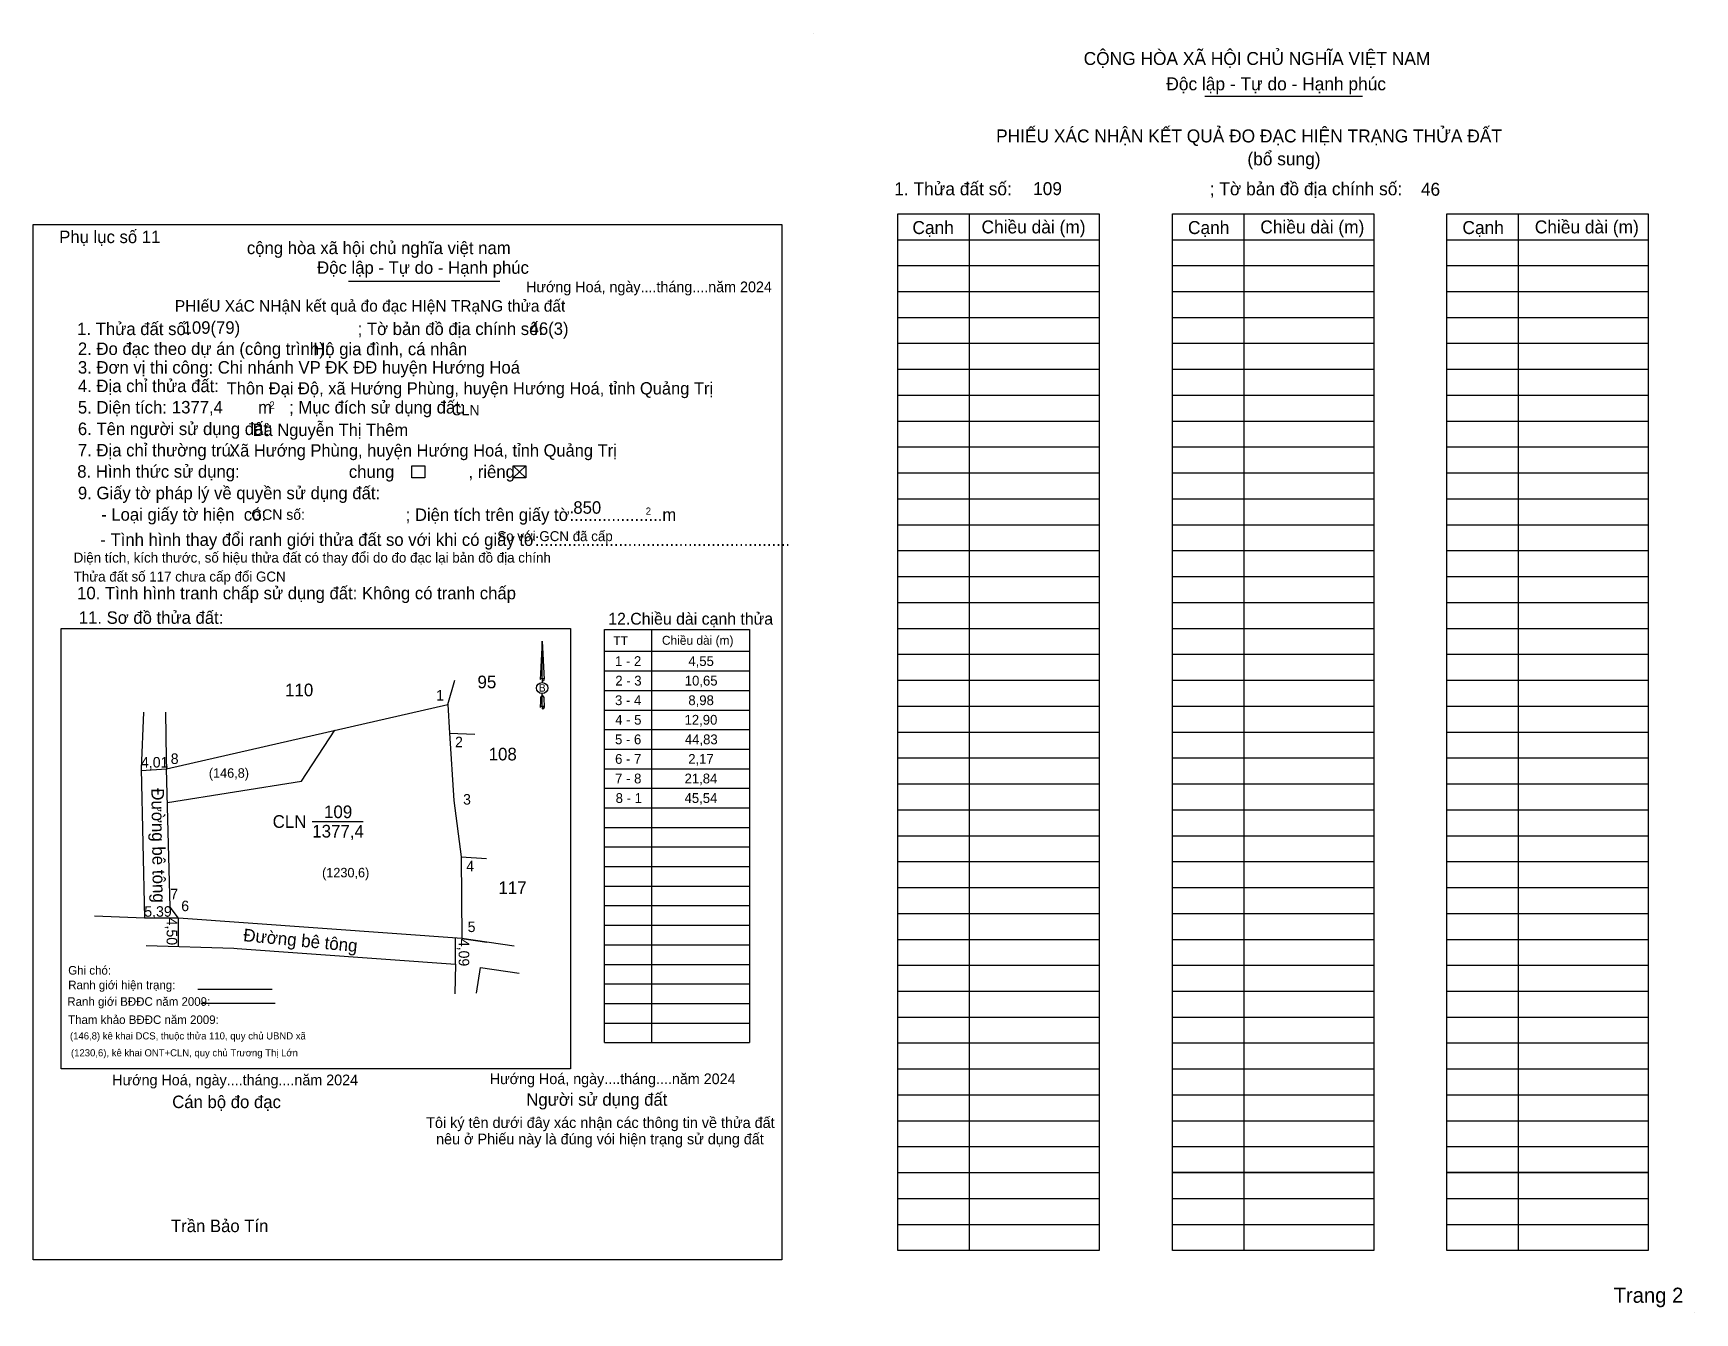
# Model space of a CAD drawing. Extents: x 534181 to 534443, y 1849768 to 1849970.
import ezdxf

# ---------------------------------------------------------------- set-up
doc = ezdxf.new("R2010")
doc.units = 0
for name, color, linetype in [('Level 1', 7, 'Continuous'), ('Level 10', 7, 'Continuous'), ('Level 13', 7, 'Continuous'), ('Level 27', 7, 'Continuous'), ('Level 3', 7, 'Continuous'), ('Level 36', 7, 'Continuous'), ('Level 40', 7, 'Continuous'), ('Level 52', 7, 'Continuous'), ('Level 53', 7, 'Continuous'), ('Level 6', 7, 'Continuous'), ('Level 9', 7, 'Continuous')]:
    doc.layers.add(name, color=color, linetype=linetype)

msp = doc.modelspace()

# ---------------------------------------------------------------- linework, layer by layer
at = {"layer": 'Level 1'}
for p, q in [((534304.08, 1849969.61), (534304.08, 1849969.61)), ((534365.82, 1849959.64), (534390.72, 1849959.64)), ((534328.65, 1849941.09), (534328.65, 1849777.38)), ((534371.99, 1849941.09), (534371.99, 1849777.38)), ((534415.33, 1849941.09), (534415.33, 1849777.38)), ((534317.39, 1849937), (534349.18, 1849937)), ((534360.73, 1849937), (534392.52, 1849937)), ((534404.07, 1849937), (534435.86, 1849937)), ((534317.39, 1849932.91), (534349.18, 1849932.91)), ((534360.73, 1849932.91), (534392.52, 1849932.91)), ((534404.07, 1849932.91), (534435.86, 1849932.91)), ((534317.39, 1849928.81), (534349.18, 1849928.81)), ((534360.73, 1849928.81), (534392.52, 1849928.81)), ((534404.07, 1849928.81), (534435.86, 1849928.81)), ((534317.39, 1849924.72), (534349.18, 1849924.72)), ((534360.73, 1849924.72), (534392.52, 1849924.72)), ((534404.07, 1849924.72), (534435.86, 1849924.72)), ((534317.39, 1849920.63), (534349.18, 1849920.63)), ((534360.73, 1849920.63), (534392.52, 1849920.63)), ((534404.07, 1849920.63), (534435.86, 1849920.63)), ((534317.39, 1849916.54), (534349.18, 1849916.54)), ((534360.73, 1849916.54), (534392.52, 1849916.54)), ((534404.07, 1849916.54), (534435.86, 1849916.54)), ((534317.39, 1849912.44), (534349.18, 1849912.44)), ((534360.73, 1849912.44), (534392.52, 1849912.44)), ((534404.07, 1849912.44), (534435.86, 1849912.44)), ((534317.39, 1849908.35), (534349.18, 1849908.35)), ((534360.73, 1849908.35), (534392.52, 1849908.35)), ((534404.07, 1849908.35), (534435.86, 1849908.35)), ((534317.39, 1849904.26), (534349.18, 1849904.26)), ((534360.73, 1849904.26), (534392.52, 1849904.26)), ((534404.07, 1849904.26), (534435.86, 1849904.26)), ((534317.39, 1849900.17), (534349.18, 1849900.17)), ((534360.73, 1849900.17), (534392.52, 1849900.17)), ((534404.07, 1849900.17), (534435.86, 1849900.17)), ((534317.39, 1849896.07), (534349.18, 1849896.07)), ((534360.73, 1849896.07), (534392.52, 1849896.07)), ((534404.07, 1849896.07), (534435.86, 1849896.07)), ((534317.39, 1849891.98), (534349.18, 1849891.98)), ((534360.73, 1849891.98), (534392.52, 1849891.98)), ((534404.07, 1849891.98), (534435.86, 1849891.98)), ((534317.39, 1849887.89), (534349.18, 1849887.89)), ((534360.73, 1849887.89), (534392.52, 1849887.89)), ((534404.07, 1849887.89), (534435.86, 1849887.89)), ((534317.39, 1849883.8), (534349.18, 1849883.8)), ((534360.73, 1849883.8), (534392.52, 1849883.8)), ((534404.07, 1849883.8), (534435.86, 1849883.8)), ((534317.39, 1849879.7), (534349.18, 1849879.7)), ((534360.73, 1849879.7), (534392.52, 1849879.7)), ((534404.07, 1849879.7), (534435.86, 1849879.7)), ((534278.47, 1849875.44), (534278.47, 1849810.19)), ((534317.39, 1849875.61), (534349.18, 1849875.61)), ((534360.73, 1849875.61), (534392.52, 1849875.61)), ((534404.07, 1849875.61), (534435.86, 1849875.61)), ((534271.05, 1849871.99), (534293.97, 1849871.99)), ((534317.39, 1849871.52), (534349.18, 1849871.52)), ((534360.73, 1849871.52), (534392.52, 1849871.52)), ((534404.07, 1849871.52), (534435.86, 1849871.52)), ((534271.05, 1849868.9), (534293.97, 1849868.9)), ((534271.05, 1849865.81), (534293.97, 1849865.81)), ((534317.39, 1849867.42), (534349.18, 1849867.42)), ((534360.73, 1849867.42), (534392.52, 1849867.42)), ((534404.07, 1849867.42), (534435.86, 1849867.42)), ((534317.39, 1849863.33), (534349.18, 1849863.33)), ((534360.73, 1849863.33), (534392.52, 1849863.33)), ((534404.07, 1849863.33), (534435.86, 1849863.33)), ((534271.05, 1849862.72), (534293.97, 1849862.72)), ((534271.05, 1849859.63), (534293.97, 1849859.63)), ((534317.39, 1849859.24), (534349.18, 1849859.24)), ((534360.73, 1849859.24), (534392.52, 1849859.24)), ((534404.07, 1849859.24), (534435.86, 1849859.24)), ((534271.05, 1849856.54), (534293.97, 1849856.54)), ((534271.05, 1849853.45), (534293.97, 1849853.45)), ((534317.39, 1849855.15), (534349.18, 1849855.15)), ((534360.73, 1849855.15), (534392.52, 1849855.15)), ((534404.07, 1849855.15), (534435.86, 1849855.15)), ((534271.05, 1849850.36), (534293.97, 1849850.36)), ((534317.39, 1849851.05), (534349.18, 1849851.05)), ((534360.73, 1849851.05), (534392.52, 1849851.05)), ((534404.07, 1849851.05), (534435.86, 1849851.05)), ((534271.05, 1849847.27), (534293.97, 1849847.27)), ((534317.39, 1849846.96), (534349.18, 1849846.96)), ((534360.73, 1849846.96), (534392.52, 1849846.96)), ((534404.07, 1849846.96), (534435.86, 1849846.96)), ((534271.05, 1849844.18), (534293.97, 1849844.18)), ((534317.39, 1849842.87), (534349.18, 1849842.87)), ((534360.73, 1849842.87), (534392.52, 1849842.87)), ((534404.07, 1849842.87), (534435.86, 1849842.87)), ((534271.05, 1849841.09), (534293.97, 1849841.09)), ((534271.05, 1849838), (534293.97, 1849838)), ((534317.39, 1849838.78), (534349.18, 1849838.78)), ((534360.73, 1849838.78), (534392.52, 1849838.78)), ((534404.07, 1849838.78), (534435.86, 1849838.78)), ((534271.05, 1849834.91), (534293.97, 1849834.91)), ((534317.39, 1849834.68), (534349.18, 1849834.68)), ((534360.73, 1849834.68), (534392.52, 1849834.68)), ((534404.07, 1849834.68), (534435.86, 1849834.68)), ((534271.05, 1849831.82), (534293.97, 1849831.82)), ((534317.39, 1849830.59), (534349.18, 1849830.59)), ((534360.73, 1849830.59), (534392.52, 1849830.59)), ((534404.07, 1849830.59), (534435.86, 1849830.59)), ((534271.05, 1849828.73), (534293.97, 1849828.73)), ((534317.39, 1849826.5), (534349.18, 1849826.5)), ((534360.73, 1849826.5), (534392.52, 1849826.5)), ((534404.07, 1849826.5), (534435.86, 1849826.5)), ((534271.05, 1849825.64), (534293.97, 1849825.64)), ((534271.05, 1849822.55), (534293.97, 1849822.55)), ((534317.39, 1849822.4), (534349.18, 1849822.4)), ((534360.73, 1849822.4), (534392.52, 1849822.4)), ((534404.07, 1849822.4), (534435.86, 1849822.4)), ((534271.05, 1849819.46), (534293.97, 1849819.46)), ((534271.05, 1849816.37), (534293.97, 1849816.37)), ((534317.39, 1849818.31), (534349.18, 1849818.31)), ((534360.73, 1849818.31), (534392.52, 1849818.31)), ((534404.07, 1849818.31), (534435.86, 1849818.31)), ((534271.05, 1849813.28), (534293.97, 1849813.28)), ((534317.39, 1849814.22), (534349.18, 1849814.22)), ((534360.73, 1849814.22), (534392.52, 1849814.22)), ((534404.07, 1849814.22), (534435.86, 1849814.22)), ((534271.05, 1849810.19), (534293.97, 1849810.19)), ((534317.39, 1849810.13), (534349.18, 1849810.13)), ((534360.73, 1849810.13), (534392.52, 1849810.13)), ((534404.07, 1849810.13), (534435.86, 1849810.13)), ((534317.39, 1849806.03), (534349.18, 1849806.03)), ((534360.73, 1849806.03), (534392.52, 1849806.03)), ((534404.07, 1849806.03), (534435.86, 1849806.03)), ((534317.39, 1849801.94), (534349.18, 1849801.94)), ((534360.73, 1849801.94), (534392.52, 1849801.94)), ((534404.07, 1849801.94), (534435.86, 1849801.94)), ((534317.39, 1849797.85), (534349.18, 1849797.85)), ((534360.73, 1849797.85), (534392.52, 1849797.85)), ((534404.07, 1849797.85), (534435.86, 1849797.85)), ((534317.39, 1849793.76), (534349.18, 1849793.76)), ((534360.73, 1849793.76), (534392.52, 1849793.76)), ((534404.07, 1849793.76), (534435.86, 1849793.76)), ((534317.39, 1849789.66), (534349.18, 1849789.66)), ((534360.73, 1849789.66), (534392.52, 1849789.66)), ((534404.07, 1849789.66), (534435.86, 1849789.66)), ((534317.39, 1849785.57), (534349.18, 1849785.57)), ((534360.73, 1849785.57), (534392.52, 1849785.57)), ((534404.07, 1849785.57), (534435.86, 1849785.57)), ((534317.39, 1849781.48), (534349.18, 1849781.48)), ((534317.39, 1849781.48), (534349.18, 1849781.48)), ((534360.73, 1849781.48), (534392.52, 1849781.48)), ((534360.73, 1849781.48), (534392.52, 1849781.48)), ((534404.07, 1849781.48), (534435.86, 1849781.48)), ((534404.07, 1849781.48), (534435.86, 1849781.48)), ((534443.2, 1849767.52), (534443.2, 1849767.52))]:
    msp.add_line(p, q, dxfattribs=at)
for points in [[(534317.39, 1849941.09), (534349.18, 1849941.09), (534349.18, 1849777.38), (534317.39, 1849777.38)], [(534360.73, 1849941.09), (534392.52, 1849941.09), (534392.52, 1849789.66), (534360.73, 1849789.66)], [(534360.73, 1849941.09), (534392.52, 1849941.09), (534392.52, 1849777.38), (534360.73, 1849777.38)], [(534404.07, 1849941.09), (534435.86, 1849941.09), (534435.86, 1849789.66), (534404.07, 1849789.66)], [(534404.07, 1849941.09), (534435.86, 1849941.09), (534435.86, 1849777.38), (534404.07, 1849777.38)]]:
    msp.add_lwpolyline(points, close=True, dxfattribs=at)
msp.add_lwpolyline([(534271.05, 1849810.19), (534271.05, 1849875.44), (534293.97, 1849875.44), (534293.97, 1849810.19)], dxfattribs=at)
at = {"layer": 'Level 10'}
for p, q in [((534256.62, 1849901.27), (534258.65, 1849899.38)), ((534258.65, 1849901.27), (534256.62, 1849899.38)), ((534197.91, 1849853.18), (534201.91, 1849853.44)), ((534203.79, 1849829.86), (534198.4, 1849829.87)), ((534203.78, 1849825.37), (534203.79, 1849829.86)), ((534247.52, 1849822.6), (534247.52, 1849826.69)), ((534256.79, 1849825.43), (534248.5, 1849826.62))]:
    msp.add_line(p, q, dxfattribs=at)
msp.add_lwpolyline([(534202.49, 1849831.6), (534201.91, 1849853.44), (534246.3, 1849863.59), (534246.58, 1849859.05), (534247.24, 1849848.42), (534248.42, 1849839.52), (534248.5, 1849826.62), (534203.79, 1849829.86)], close=True, dxfattribs=at)
for points in [[(534198.26, 1849862.37), (534197.9, 1849853.45), (534198.4, 1849829.87), (534190.54, 1849830.17)], [(534201.72, 1849862.36), (534201.81, 1849854.96), (534201.91, 1849853.44)], [(534202.05, 1849848.13), (534223.21, 1849851.5), (534228.47, 1849859.51)], [(534198.69, 1849825.52), (534212.54, 1849825.12), (534213.04, 1849825.08), (534247.52, 1849822.6), (534247.43, 1849817.9)], [(534250.84, 1849818.01), (534251.47, 1849822.07), (534257.58, 1849821.17)]]:
    msp.add_lwpolyline(points, dxfattribs=at)
at = {"layer": 'Level 13'}
for p, q in [((534206.83, 1849818.64), (534218.59, 1849818.64)), ((534207.29, 1849816.44), (534219.05, 1849816.44))]:
    msp.add_line(p, q, dxfattribs=at)
msp.add_lwpolyline([(534180.85, 1849939.38), (534299.06, 1849939.38), (534299.06, 1849775.88), (534180.85, 1849775.88)], close=True, dxfattribs=at)
at = {"layer": 'Level 27'}
for p, q in [((534246.3, 1849863.59), (534247.4, 1849867.43)), ((534246.58, 1849859.05), (534250.57, 1849858.9)), ((534248.42, 1849839.52), (534252.41, 1849839.27)), ((534248.5, 1849826.62), (534252.45, 1849826.05))]:
    msp.add_line(p, q, dxfattribs=at)
at = {"layer": 'Level 3'}
for p, q in [((534304.08, 1849969.61), (534304.08, 1849969.61)), ((534443.2, 1849767.52), (534443.2, 1849767.52))]:
    msp.add_line(p, q, dxfattribs=at)
at = {"layer": 'Level 40'}
for p, q in [((534261.21, 1849873.59), (534260.93, 1849868.47)), ((534261.21, 1849873.59), (534261.52, 1849867.52)), ((534261.21, 1849873.59), (534261.52, 1849867.52)), ((534261.21, 1849867.72), (534261.21, 1849873.59)), ((534261.21, 1849873.59), (534261.52, 1849867.52)), ((534260.93, 1849868.47), (534260.87, 1849867.52)), ((534261.21, 1849867.72), (534261.21, 1849867.5)), ((534261.21, 1849867.5), (534261.21, 1849867.32)), ((534261.21, 1849867.32), (534261.21, 1849867.09)), ((534261.21, 1849867.32), (534261.21, 1849867.09)), ((534261.21, 1849867.32), (534261.21, 1849867.09)), ((534261.52, 1849867.52), (534261.52, 1849867.52)), ((534260.93, 1849864.09), (534260.87, 1849863.13)), ((534260.95, 1849864.7), (534260.93, 1849864.09)), ((534261.21, 1849865.05), (534260.95, 1849864.7)), ((534261.21, 1849865.05), (534261.21, 1849865.32)), ((534261.21, 1849865.05), (534261.21, 1849865.32)), ((534261.21, 1849865.05), (534261.21, 1849865.32)), ((534261.21, 1849865.05), (534261.45, 1849864.7)), ((534261.21, 1849865.05), (534261.45, 1849864.7)), ((534261.21, 1849865.05), (534261.45, 1849864.7)), ((534261.21, 1849863.33), (534261.21, 1849865.05)), ((534261.21, 1849863.33), (534261.21, 1849863.09)), ((534261.21, 1849863.09), (534261.21, 1849862.92)), ((534261.45, 1849864.7), (534261.52, 1849863.13)), ((534261.45, 1849864.7), (534261.52, 1849863.13)), ((534261.45, 1849864.7), (534261.52, 1849863.13)), ((534261.52, 1849863.13), (534261.52, 1849863.13))]:
    msp.add_line(p, q, dxfattribs=at)
msp.add_ellipse((534261.21, 1849866.18), major_axis=(0.904, 0), ratio=0.952727, dxfattribs=at)
for centre, start_param, end_param in [((534261.21, 1849867.51), 1.570796, 3.074452), ((534261.21, 1849867.51), 0.067141, 1.570796), ((534261.21, 1849867.51), 4.712389, 6.283185), ((534261.21, 1849863.11), 2.491069, 3.074278), ((534261.21, 1849863.11), 1.570796, 2.491069), ((534261.21, 1849863.11), 0.067141, 1.570796), ((534261.21, 1849863.11), 4.712389, 6.283185)]:
    msp.add_ellipse(centre, major_axis=(0.332, 0), ratio=0.614131, start_param=start_param, end_param=end_param, dxfattribs=at)
at = {"layer": 'Level 53'}
for p, q in [((534180.85, 1849939.38), (534180.85, 1849939.38)), ((534230.63, 1849930.43), (534254.54, 1849930.43)), ((534185.27, 1849875.61), (534265.69, 1849875.61)), ((534185.27, 1849806.06), (534185.27, 1849875.61)), ((534265.69, 1849875.61), (534265.69, 1849806.06)), ((534265.69, 1849806.06), (534185.27, 1849806.06)), ((534299.05, 1849775.89), (534299.05, 1849775.89))]:
    msp.add_line(p, q, dxfattribs=at)
for points in [[(534240.65, 1849901.27), (534242.68, 1849901.27), (534242.68, 1849899.38), (534240.65, 1849899.38)], [(534256.62, 1849901.27), (534258.65, 1849901.27), (534258.65, 1849899.38), (534256.62, 1849899.38)]]:
    msp.add_lwpolyline(points, close=True, dxfattribs=at)
at = {"layer": 'Level 9'}
msp.add_line((534224.9, 1849845.11), (534232.92, 1849845.11), dxfattribs=at)

# ---------------------------------------------------------------- texts
at = {"layer": 'Level 1'}
for s, height, p in [('CỘNG HÒA XÃ HỘI CHỦ NGHĨA VIỆT NAM', 2.0464, (534346.71, 1849964.59)), ('Độc lập - Tự do - Hạnh phúc', 2.0464, (534359.76, 1849960.59)), ('PHIẾU XÁC NHẬN KẾT QUẢ ĐO ĐẠC HIỆN TRẠNG THỬA ĐẤT', 2.0464, (534332.88, 1849952.36)), ('(bổ sung)', 2.046, (534372.56, 1849948.74)), ('1. Thửa đất số:', 2.0464, (534316.8, 1849944.01)), ('; Tờ bản đồ địa chính số:', 2.0464, (534366.61, 1849944.01)), ('Cạnh', 2.046, (534319.67, 1849937.89)), ('Chiều dài (m)', 2.0464, (534330.58, 1849937.99)), ('Cạnh', 2.046, (534363.18, 1849937.89)), ('Chiều dài (m)', 2.0464, (534374.6, 1849937.99)), ('Cạnh', 2.046, (534406.52, 1849937.89)), ('Chiều dài (m)', 2.0464, (534417.94, 1849937.99)), ('TT', 1.407, (534272.45, 1849872.97)), ('Chiều dài (m)', 1.4071, (534280.12, 1849873.02)), ('Trang 2', 2.387, (534430.39, 1849769.1))]:
    msp.add_text(s, height=height, dxfattribs=at).set_placement(p)
at = {"layer": 'Level 13'}
for s, p in [('109', (534226.76, 1849845.64)), ('CLN', (534218.65, 1849844.11)), ('1377,4', (534224.9, 1849842.58))]:
    msp.add_text(s, height=1.997, dxfattribs=at).set_placement(p)
at = {"layer": 'Level 36'}
for s, height, p in [('110', 1.997, (534220.61, 1849864.89)), ('95', 1.997, (534250.99, 1849866.15)), ('108', 1.997, (534252.75, 1849854.76)), ('(146,8)', 1.498, (534208.57, 1849852.02)), ('(1230,6)', 1.498, (534226.45, 1849836.29)), ('117', 1.997, (534254.3, 1849833.65)), ('(146,8) kê khai DCS, thuộc thửa 110, quy chủ UBND xã', 1.1232, (534186.65, 1849810.69)), ('(1230,6), kê khai ONT+CLN, quy chủ Trương Thị Lớn', 1.1232, (534186.81, 1849808.02))]:
    msp.add_text(s, height=height, dxfattribs=at).set_placement(p)
for rotation, p in [(270.8454, (534199.49, 1849850.35)), (354.4856, (534213.95, 1849826.22))]:
    msp.add_text('Đường bê tông', height=1.9969, rotation=rotation, dxfattribs=at).set_placement(p)
at = {"layer": 'Level 40'}
msp.add_text('B', height=1.18, dxfattribs=at).set_placement((534260.7, 1849865.62))
at = {"layer": 'Level 52'}
for s, p in [('1 - 2', (534272.71, 1849869.67)), ('4,55', (534284.29, 1849869.67)), ('2 - 3', (534272.76, 1849866.58)), ('10,65', (534283.72, 1849866.58)), ('3 - 4', (534272.71, 1849863.49)), ('8,98', (534284.29, 1849863.49)), ('4 - 5', (534272.74, 1849860.4)), ('12,90', (534283.69, 1849860.4)), ('5 - 6', (534272.71, 1849857.31)), ('44,83', (534283.74, 1849857.31)), ('6 - 7', (534272.72, 1849854.22)), ('2,17', (534284.27, 1849854.22)), ('7 - 8', (534272.73, 1849851.13)), ('21,84', (534283.69, 1849851.13)), ('8 - 1', (534272.81, 1849848.04)), ('45,54', (534283.69, 1849848.04))]:
    msp.add_text(s, height=1.548, dxfattribs=at).set_placement(p)
at = {"layer": 'Level 53'}
for s, height, p in [('Phụ lục số 11', 1.9709, (534184.95, 1849936.46)), ('cộng hòa xã hội chủ nghĩa việt nam', 1.9731, (534214.58, 1849934.72)), ('Độc lập - Tự do - Hạnh phúc', 1.9731, (534225.67, 1849931.61)), ('Hướng Hoá, ngày....tháng....năm 2024', 1.6907, (534258.66, 1849928.7)), ('PHIếU XáC NHậN kết quả đo đạc HIệN TRạNG thửa đất', 1.8267, (534203.21, 1849925.63)), ('1. Thửa đất số:', 1.9709, (534187.78, 1849921.93)), ('; Tờ bản đồ địa chính số:', 1.9709, (534232.07, 1849921.94)), ('2. Đo đạc theo dự án (công trình):', 1.9703, (534187.9, 1849918.79)), ('Hộ gia đình, cá nhân', 1.9703, (534225.06, 1849918.75)), ('3. Đơn vị thi công: Chi nhánh VP ĐK ĐĐ huyện Hướng Hoá', 1.9703, (534187.9, 1849915.85)), ('4. Địa chỉ thửa đất:', 1.9703, (534187.9, 1849912.92)), ('5. Diện tích:', 1.9703, (534187.9, 1849909.54)), ('m', 1.97, (534216.35, 1849909.54)), ('2', 1.13, (534218.14, 1849910.32)), ('; Mục đích sử dụng đất:', 1.9709, (534221.25, 1849909.54)), ('6. Tên người sử dụng đất:', 1.9703, (534187.9, 1849906.14)), ('7. Địa chỉ thường trú:', 1.9703, (534187.9, 1849902.77)), ('8. Hình thức sử dụng:', 1.9703, (534187.8, 1849899.41)), ('chung                , riêng', 1.9709, (534230.68, 1849899.38)), ('9. Giấy tờ pháp lý về quyền sử dụng đất:', 1.9703, (534187.9, 1849896.01)), ('     - Loại giấy tờ hiện  có:', 1.9709, (534187.9, 1849892.62)), ('     ; Diện tích trên giấy tờ:...................m', 1.9703, (534235.99, 1849892.58)), ('850', 1.97, (534266.13, 1849893.72)), ('2', 1.13, (534277.56, 1849893.57)), ('     - Tình hình thay đổi ranh giới thửa đất so với khi có giấy tờ:......................................................', 1.97092, (534187.78, 1849888.64)), ('10. Tình hình tranh chấp sử dụng đất: Không có tranh chấp', 1.9703, (534187.78, 1849880.2)), ('11. Sơ đồ thửa đất:', 1.9703, (534188.04, 1849876.33)), ('12.Chiều dài cạnh thửa', 1.8718, (534271.64, 1849876.2)), ('Ghi chó:', 1.357, (534186.37, 1849820.93)), ('Ranh giới hiện trạng:', 1.3565, (534186.37, 1849818.62)), ('Ranh giới BĐĐC năm 2009:', 1.3565, (534186.23, 1849816)), ('Tham khảo BĐĐC năm 2009:', 1.3565, (534186.35, 1849813.13)), ('Hướng Hoá, ngày....tháng....năm 2024', 1.6907, (534252.93, 1849803.63)), ('Hướng Hoá, ngày....tháng....năm 2024', 1.6907, (534193.32, 1849803.45)), ('Cán bộ đo đạc', 1.9732, (534202.79, 1849799.85)), ('Người sử dụng đất', 1.9731, (534258.7, 1849800.22)), ('Tôi ký tên dưới đây xác nhận các thông tin về thửa đất ', 1.6981, (534242.89, 1849796.71)), ('nêu ở Phiếu này là đúng vói hiện trạng sử dụng đất', 1.6981, (534244.46, 1849794.12)), ('Trần Bảo Tín', 1.9703, (534202.6, 1849780.26))]:
    msp.add_text(s, height=height, dxfattribs=at).set_placement(p)
at = {"layer": 'Level 6'}
for s, p in [('109', (534338.73, 1849944.05)), ('46', (534399.96, 1849943.95))]:
    msp.add_text(s, height=2.037, rotation=359.8394, dxfattribs=at).set_placement(p)
for s, height, p in [('109(79)', 1.97, (534204.44, 1849922.14)), ('46(3)', 1.97, (534259.22, 1849921.97)), ('Thôn Đại Độ, xã Hướng Phùng, huyện Hướng Hoá, tỉnh Quảng Trị', 1.9435, (534211.39, 1849912.55)), ('1377,4', 1.97, (534202.74, 1849909.56)), ('CLN', 1.652, (534246.9, 1849909.26)), ('Bà Nguyễn Thị Thêm', 1.9435, (534215.49, 1849905.98)), ('Xã Hướng Phùng, huyện Hướng Hoá, tỉnh Quảng Trị', 1.9435, (534211.78, 1849902.75)), ('GCN số:', 1.652, (534215.28, 1849892.76)), ('So với GCN đã cấp', 1.5742, (534254.12, 1849889.39)), ('Diện tích, kích thước, số hiệu thửa đất có thay đổi do đo đạc lại bản đồ địa chính', 1.5742, (534187.23, 1849886)), ('Thửa đất số 117 chưa cấp đổi GCN', 1.5742, (534187.23, 1849883.01))]:
    msp.add_text(s, height=height, dxfattribs=at).set_placement(p)
at = {"layer": 'Level 9'}
for s, height, p in [('1', 1.66, (534244.46, 1849864.21)), ('2', 1.66, (534247.45, 1849856.83)), ('4,01', 1.664, (534197.86, 1849853.63)), ('8', 1.66, (534202.56, 1849854.2)), ('3', 1.66, (534248.72, 1849847.78)), ('4', 1.66, (534249.22, 1849837.24)), ('7', 1.66, (534202.49, 1849832.82)), ('5,39', 1.664, (534198.38, 1849830.07)), ('6', 1.66, (534204.22, 1849830.95)), ('5', 1.66, (534249.44, 1849827.65))]:
    msp.add_text(s, height=height, dxfattribs=at).set_placement(p)
for s, p in [('4,50', (534201.91, 1849829.92)), ('4,09', (534248.02, 1849826.58))]:
    msp.add_text(s, height=1.664, rotation=270, dxfattribs=at).set_placement(p)

doc.saveas('drawing.dxf')
